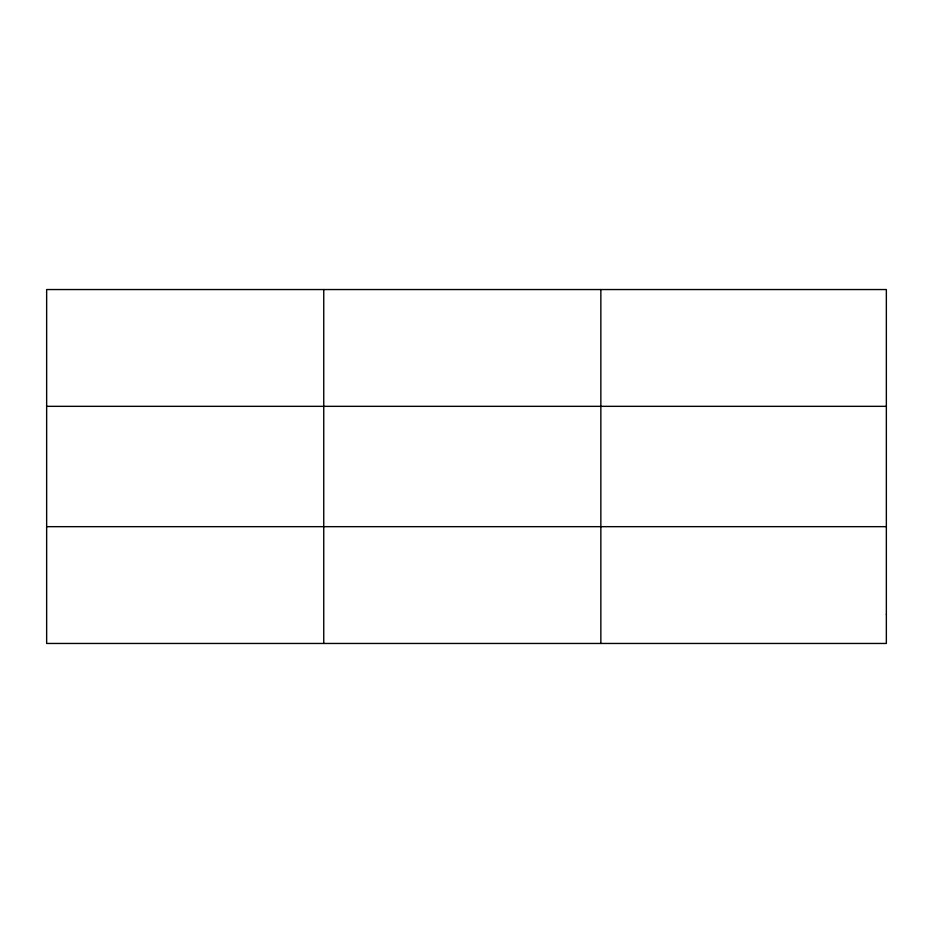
<?xml version="1.0" encoding="UTF-8"?>
<svg xmlns="http://www.w3.org/2000/svg" width="933" height="933" viewBox="0 0 933 933"><rect width="100%" height="100%" fill="white"/><g stroke="black" fill="none" stroke-linecap="round" stroke-linejoin="round"><path stroke-width="1.4" d="M323.751 643.455L323.751 289.545M600.852 643.455L600.852 289.545M46.65 406.333L886.35 406.333M46.65 526.667L886.35 526.667M886.35 614.252L886.35 643.455L46.65 643.455L46.65 289.545L886.35 289.545L886.35 614.252"/></g></svg>
